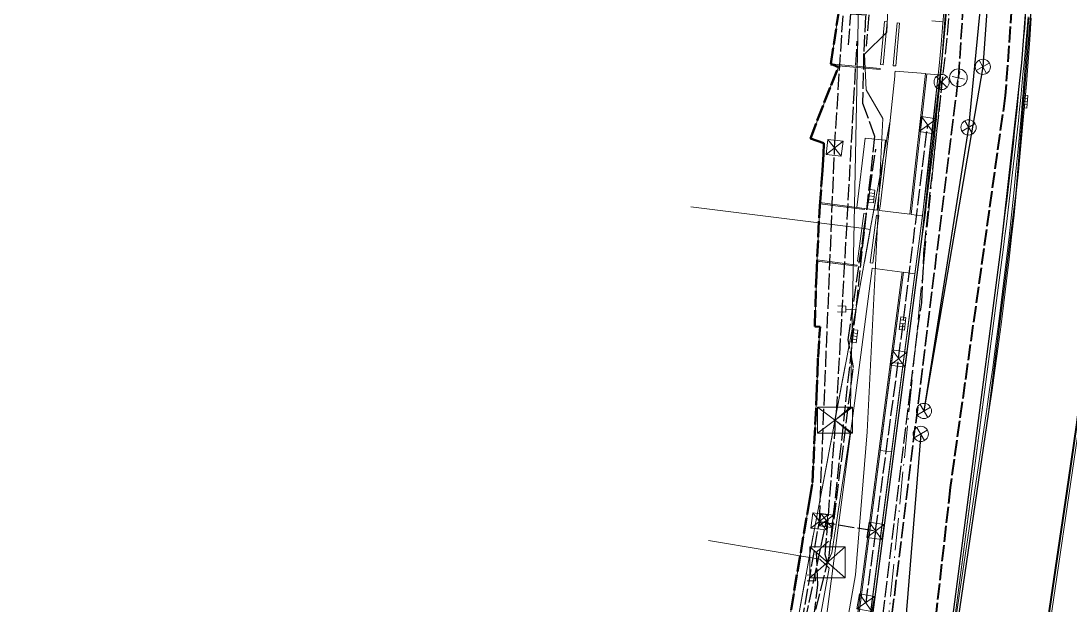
# Model space of a CAD drawing. Header units: metres. Extents: x 105014 to 106600, y 111320 to 118425.
# Drawn here: x 105615.4 to 105698.1, y 113868.1 to 113914.2 of the extents above; entities that cross this region are included whole.
import ezdxf

# ---------------------------------------------------------------- set-up
doc = ezdxf.new("R2010")
doc.units = ezdxf.units.M
doc.linetypes.add('DASHDOT', pattern=[3.556, 2.54, -0.508, 0, -0.508])
doc.linetypes.add('DASHED', pattern=[1.524, 1.27, -0.254])
for name, color, linetype, lineweight in [('00-BASE-LIMITE', 7, 'DASHED', 50), ('00-BASE-UE', 42, 'DASHED', 25), ('10-PAV-CALZADA-BRT', 12, 'CONTINUOUS', 30), ('10-PAV-CALZADA-MIXTA', 8, 'CONTINUOUS', 30), ('10-PAV-CICLORUTA', 76, 'CONTINUOUS', 18), ('10-PAV-ESTACION-TM', 1, 'CONTINUOUS', 40), ('10-PAV-SARDINEL', 252, 'CONTINUOUS', 13), ('20-EP-ZONA-DURA', 253, 'CONTINUOUS', 13), ('20-EP-ZONA-VERDE', 84, 'CONTINUOUS', 13), ('30-RED-ENEL-NODOS', 11, 'CONTINUOUS', 13), ('30-RED-ENEL-PROY', 1, 'DASHED', 25), ('30-RED-ETB-CAMARA', 151, 'CONTINUOUS', 13), ('30-RED-ETB-EXIST', 145, 'CONTINUOUS', 13), ('30-RED-ETB-PROY', 5, 'DASHED', 25), ('30-RED-MOVISTAR-CAMARA', 141, 'CONTINUOUS', 13), ('30-RED-MOVISTAR-PROY', 4, 'DASHED', 25), ('30-RED-VANTI-EXIST', 52, 'CONTINUOUS', 13), ('30-RED-VANTI-PROY', 2, 'DASHED', 25), ('30-RED-VANTI-RETIRO', 8, 'DASHDOT', 13), ('35-RH-ACUE-DOMICILIARIA', 152, 'CONTINUOUS', 9), ('35-RH-ACUE-MATRIZ-PJ', 150, 'DASHED', 40), ('35-RH-ACUE-MENOR-EXIST', 151, 'CONTINUOUS', 13), ('35-RH-ACUE-MENOR-PROY', 5, 'DASHED', 25), ('35-RH-PLUV-COLECTOR', 96, 'CONTINUOUS', 30), ('35-RH-PLUV-NODOS', 94, 'CONTINUOUS', 13), ('35-RH-PLUV-RETIRO', 8, 'DASHDOT', 13), ('35-RH-SUDS-ZONAS', 92, 'CONTINUOUS', 20), ('36-RH-SAN-COLECTOR-PROY', 6, 'DASHED', 35), ('36-RH-SAN-POZOS', 216, 'CONTINUOUS', 13)]:
    doc.layers.add(name, color=color, linetype=linetype, lineweight=lineweight)

# ---------------------------------------------------------------- blocks, each defined once
blk = doc.blocks.new('CAM_ETB_T_13')
for p, q in [((-1.375, -1.025), (1.375, 1.025)), ((-1.375, 1.025), (1.375, -1.025))]:
    blk.add_line(p, q)
blk.add_lwpolyline([(-1.375, -1.025), (1.375, -1.025), (1.375, 1.025), (-1.375, 1.025)], close=True)
blk = doc.blocks.new('CAM_ETB_T_14')
for p, q in [((-1.39, -1.22), (1.39, 1.22)), ((-1.39, 1.22), (1.39, -1.22))]:
    blk.add_line(p, q)
blk.add_lwpolyline([(-1.39, -1.22), (1.39, -1.22), (1.39, 1.22), (-1.39, 1.22)], close=True)
blk = doc.blocks.new('CAJA_ENEL')
for p, q in [((-0.6, -0.6), (0.6, 0.6)), ((-0.6, 0.6), (0.6, -0.6))]:
    blk.add_line(p, q)
blk.add_lwpolyline([(-0.6, -0.6), (0.6, -0.6), (0.6, 0.6), (-0.6, 0.6)], close=True)
blk = doc.blocks.new('CAM_MOV_CS_275')
for p, q in [((-0.5, -0.5), (0.5, 0.5)), ((-0.5, 0.5), (0.5, -0.5))]:
    blk.add_line(p, q)
blk.add_lwpolyline([(-0.5, -0.5), (0.5, -0.5), (0.5, 0.5), (-0.5, 0.5)], close=True)
blk = doc.blocks.new('POZO_SAN')
for p, q in [((-0.5, 0), (0.5, 0)), ((0, -0.5), (0, 0.5))]:
    blk.add_line(p, q)
blk.add_circle((0, 0), 0.7)
blk = doc.blocks.new('SUMIDERO')
for p, q in [((-0.25, -0.2), (-0.25, 0.2)), ((0, -0.2), (0, 0.2)), ((0.25, -0.2), (0.25, 0.2))]:
    blk.add_line(p, q)
blk.add_lwpolyline([(-0.5, -0.2), (0.5, -0.2), (0.5, 0.2), (-0.5, 0.2)], close=True)
blk = doc.blocks.new('POZO_PLUV')
for p, q in [((-0.42, -0.42), (0.42, 0.42)), ((-0.42, 0.42), (0.42, -0.42))]:
    blk.add_line(p, q)
blk.add_circle((0, 0), 0.6)

msp = doc.modelspace()

# ---------------------------------------------------------------- linework, layer by layer
at = {"layer": '00-BASE-LIMITE'}
msp.add_lwpolyline([(105675.9013, 113866.2489), (105676.9041, 113872.2467), (105677.5887, 113876.3619), (105677.8337, 113877.7929), (105678.1587, 113884.5669), (105678.2221, 113886.3141), (105678.2731, 113887.6701), (105678.3965, 113889.5247), (105678.4303, 113890.0479), (105678.0095, 113890.0699), (105678.0111, 113890.1061), (105678.1401, 113894.0751), (105678.4021, 113899.5911), (105678.6369, 113902.3881), (105678.6933, 113903.6283), (105678.7341, 113904.5231), (105677.6701, 113904.8871), (105679.2971, 113909.1131), (105679.8751, 113910.5241), (105679.2839, 113910.7887), (105679.8767, 113914.7461)], dxfattribs=at)
at = {"layer": '00-BASE-UE'}
msp.add_lwpolyline([(105675.9013, 113866.2489), (105676.9041, 113872.2467), (105677.5887, 113876.3619), (105677.8337, 113877.7929), (105678.1587, 113884.5669), (105678.2221, 113886.3141), (105678.2731, 113887.6701), (105678.3965, 113889.5247), (105678.4303, 113890.0479), (105678.0095, 113890.0699), (105678.0111, 113890.1061), (105678.1401, 113894.0751), (105678.4021, 113899.5911), (105678.6369, 113902.3881), (105678.6933, 113903.6283), (105678.7341, 113904.5231), (105677.6701, 113904.8871), (105679.2971, 113909.1131), (105679.8751, 113910.5241), (105679.2839, 113910.7887), (105679.8767, 113914.7461)], dxfattribs=at)
at = {"layer": '10-PAV-CALZADA-BRT'}
for points in [[(105686.6325, 113848.6783), (105691.7475, 113883.3531), (105693.9036, 113900.5719), (105695.3043, 113917.8685)], [(105698.6725, 113882.3315), (105693.5575, 113847.6563)]]:
    msp.add_lwpolyline(points, dxfattribs=at)
at = {"layer": '10-PAV-CALZADA-MIXTA'}
for points in [[(105671.2082, 113817.5543), (105671.5897, 113819.3666), (105678.4758, 113838.7839), (105679.8318, 113847.8633), (105680.1415, 113849.2909), (105680.5663, 113852.1457), (105681.0221, 113855.4017), (105681.2853, 113857.3615), (105681.5456, 113859.339), (105681.8059, 113861.3159), (105686.4913, 113897.1667), (105688.0939, 113911.4539), (105689.1739, 113925.7901)], [(105695.4137, 113925.4345), (105694.3167, 113910.8707), (105692.6887, 113896.3567), (105688.0031, 113860.5061)]]:
    msp.add_lwpolyline(points, dxfattribs=at)
at = {"layer": '10-PAV-CICLORUTA'}
msp.add_lwpolyline([(105686.7501, 113910.0085), (105685.5073, 113898.9231), (105683.1277, 113899.2319), (105683.1525, 113899.4319), (105683.1661, 113899.5391), (105683.7819, 113904.7195), (105683.7921, 113904.8103), (105684.3187, 113909.8079), (105684.3395, 113910.0179), (105684.3579, 113910.2171), (105686.7501, 113910.0085)], close=True, dxfattribs=at)
msp.add_lwpolyline([(105678.2363, 113861.7829), (105682.5085, 113894.4721), (105682.5343, 113894.6703), (105684.9145, 113894.3613), (105684.9145, 113894.3613), (105680.6161, 113861.4719)], dxfattribs=at)
at = {"layer": '10-PAV-ESTACION-TM'}
msp.add_lwpolyline([(105695.3293, 113819.8207), (105688.5539, 113821.5799), (105691.2331, 113831.8989), (105698.0433, 113877.9922), (105698.6851, 113882.3353), (105700.0509, 113892.743), (105701.1732, 113903.1797), (105702.0515, 113913.6398), (105702.6851, 113924.1177), (105705.6877, 113975.0209), (105706.3231, 113985.7911), (105706.3237, 113985.8021), (105713.3115, 113985.3899), (105712.6755, 113974.6087), (105709.6729, 113923.7023), (105709.0156, 113913.0763), (105708.118, 113902.4681), (105706.9805, 113891.8829), (105705.6037, 113881.3261), (105705.596, 113881.2736), (105704.8585, 113876.2769), (105698.5826, 113833.7524), (105695.3293, 113819.8207)], close=True, dxfattribs=at)
at = {"layer": '10-PAV-SARDINEL'}
for points in [[(105681.6076, 113861.3419), (105686.293, 113897.1924), (105686.5085, 113898.8695), (105686.7168, 113900.5472), (105686.9179, 113902.2258), (105687.1118, 113903.9053), (105687.2984, 113905.5856), (105687.4779, 113907.2667), (105687.6501, 113908.9485), (105687.8151, 113910.6311), (105687.9728, 113912.3143), (105688.1233, 113913.9982), (105688.2666, 113915.6828)], [(105688.4659, 113915.6662), (105688.3225, 113913.9808), (105688.1719, 113912.296), (105688.0141, 113910.6119), (105687.849, 113908.9285), (105687.6767, 113907.2458), (105687.4972, 113905.5639), (105687.3105, 113903.8828), (105687.1165, 113902.2025), (105686.9153, 113900.523), (105686.7069, 113898.8444), (105686.4913, 113897.1667), (105681.8059, 113861.3159)], [(105695.0848, 113914.4045), (105694.9636, 113912.6733), (105694.8349, 113910.9426), (105694.6986, 113909.2125), (105694.5547, 113907.483), (105694.4033, 113905.7542), (105694.2443, 113904.026), (105694.0778, 113902.2986), (105693.9036, 113900.5719), (105693.722, 113898.8459), (105693.5327, 113897.1208), (105693.336, 113895.3966), (105693.1316, 113893.6732), (105692.9198, 113891.9507), (105692.7004, 113890.2292), (105692.4735, 113888.5086), (105692.239, 113886.789), (105691.997, 113885.0705), (105691.7475, 113883.3531), (105686.6325, 113848.6783)], [(105688.0031, 113860.5061), (105692.6887, 113896.3567), (105692.806, 113897.262), (105692.9212, 113898.1676), (105693.0343, 113899.0734), (105693.1454, 113899.9795), (105693.2544, 113900.8858), (105693.3613, 113901.7924), (105693.4661, 113902.6992), (105693.5689, 113903.6063), (105693.6697, 113904.5136), (105693.7683, 113905.4211), (105693.8649, 113906.3288), (105693.9594, 113907.2368), (105694.0518, 113908.145), (105694.1422, 113909.0534), (105694.2305, 113909.9619), (105694.3167, 113910.8707), (105694.4008, 113911.7797), (105694.4829, 113912.6889), (105694.5629, 113913.5982), (105694.6408, 113914.5078)], [(105694.8401, 113914.4909), (105694.7621, 113913.581), (105694.6821, 113912.6711), (105694.6, 113911.7615), (105694.5158, 113910.8521), (105694.4296, 113909.9428), (105694.3412, 113909.0338), (105694.2508, 113908.125), (105694.1584, 113907.2163), (105694.0638, 113906.3079), (105693.9672, 113905.3997), (105693.8685, 113904.4918), (105693.7677, 113903.584), (105693.6649, 113902.6765), (105693.56, 113901.7692), (105693.453, 113900.8622), (105693.3439, 113899.9554), (105693.2328, 113899.0489), (105693.1196, 113898.1426), (105693.0044, 113897.2366), (105692.887, 113896.3309), (105688.2014, 113860.4802)], [(105688.4358, 113862.2735), (105691.5496, 113883.3821), (105691.7991, 113885.0989), (105692.0409, 113886.8165), (105692.2753, 113888.5352), (105692.5021, 113890.2549), (105692.7214, 113891.9756), (105692.9331, 113893.6972), (105693.1374, 113895.4198), (105693.334, 113897.1432), (105693.5232, 113898.8673), (105693.7047, 113900.5924), (105693.8788, 113902.3183), (105694.0452, 113904.0448), (105694.2041, 113905.7721), (105694.3555, 113907.5), (105694.4993, 113909.2287), (105694.6355, 113910.9579), (105694.7642, 113912.6877), (105694.8853, 113914.4181)], [(105693.5575, 113847.6563), (105698.6725, 113882.3315)], [(105698.8704, 113882.3025), (105693.7554, 113847.6271)]]:
    msp.add_lwpolyline(points, dxfattribs=at)
at = {"layer": '20-EP-ZONA-DURA'}
for points in [[(105675.9013, 113866.2489), (105676.9041, 113872.2467), (105677.5887, 113876.3619), (105677.8337, 113877.7929), (105678.1587, 113884.5669), (105678.2221, 113886.3141), (105678.2731, 113887.6701), (105678.3965, 113889.5247), (105678.4303, 113890.0479), (105678.0095, 113890.0699), (105678.0111, 113890.1061), (105678.1401, 113894.0751), (105678.1951, 113895.2339), (105681.3443, 113894.8249), (105681.3571, 113894.9241), (105678.1999, 113895.3341), (105678.4021, 113899.5911), (105678.4149, 113899.7431), (105681.9237, 113899.2875), (105681.9365, 113899.3867), (105682.9277, 113899.2579), (105682.9654, 113899.5729), (105682.9687, 113899.5725), (105683.5857, 113904.7575), (105681.9937, 113904.9251), (105681.3409, 113899.464), (105678.4232, 113899.8429), (105678.6369, 113902.3881), (105678.6933, 113903.6283), (105678.7341, 113904.5231), (105677.6701, 113904.8871), (105679.2971, 113909.1131), (105679.8751, 113910.5241), (105679.5735, 113910.6591), (105683.1629, 113910.3275), (105683.1721, 113910.4271), (105679.2906, 113910.7857), (105679.2839, 113910.7887), (105679.8767, 113914.7473)], [(105687.2359, 113914.1821), (105688.1325, 113914.1039), (105688.1233, 113913.9982), (105687.9728, 113912.3143), (105687.8151, 113910.6311), (105687.7463, 113909.9217), (105686.8497, 113909.9999), (105685.6065, 113898.9101), (105686.4991, 113898.7943), (105686.293, 113897.1924), (105685.9061, 113894.2325), (105685.0137, 113894.3485), (105684.1484, 113887.7367), (105680.7151, 113861.4589)], [(105694.8853, 113914.4181), (105694.7642, 113912.6877), (105694.6355, 113910.9579), (105694.4993, 113909.2287), (105694.3555, 113907.5), (105694.2041, 113905.7721), (105694.0452, 113904.0448), (105693.8788, 113902.3183), (105693.7047, 113900.5924), (105693.5232, 113898.8673), (105693.334, 113897.1432), (105693.1374, 113895.4198), (105692.9331, 113893.6972), (105692.7214, 113891.9756), (105692.5021, 113890.2549), (105692.2753, 113888.5352), (105692.0409, 113886.8165), (105691.7991, 113885.0989), (105691.5496, 113883.3821), (105691.5496, 113883.3821), (105688.4358, 113862.2735), (105692.887, 113896.3309), (105693.0044, 113897.2366), (105693.1196, 113898.1426), (105693.2328, 113899.0489), (105693.3439, 113899.9554), (105693.453, 113900.8622), (105693.56, 113901.7692), (105693.6649, 113902.6765), (105693.7677, 113903.584), (105693.8685, 113904.4918), (105693.9672, 113905.3997), (105694.0638, 113906.3079), (105694.1584, 113907.2163), (105694.2508, 113908.125), (105694.3412, 113909.0338), (105694.4296, 113909.9428), (105694.5158, 113910.8521), (105694.6, 113911.7615), (105694.6821, 113912.6711), (105694.7621, 113913.581), (105694.8401, 113914.4909)], [(105680.6161, 113861.4719), (105684.9145, 113894.3613), (105682.5343, 113894.6703), (105682.5085, 113894.4721), (105678.2363, 113861.7829)]]:
    msp.add_lwpolyline(points, dxfattribs=at)
for points in [[(105683.1997, 113910.7259), (105683.3989, 113910.7075), (105683.7117, 113914.0931), (105683.5125, 113914.1115), (105683.1997, 113910.7259)], [(105684.5083, 113914.0195), (105684.1955, 113910.6339), (105684.3947, 113910.6155), (105684.7073, 113914.0011), (105684.5083, 113914.0195)], [(105684.3187, 113909.8079), (105683.7921, 113904.8103), (105683.7819, 113904.7195), (105683.1661, 113899.5391), (105683.1525, 113899.4319), (105683.1277, 113899.2319), (105685.5073, 113898.9231), (105686.7501, 113910.0085), (105684.3579, 113910.2171), (105684.3395, 113910.0179), (105684.3187, 113909.8079)], [(105682.0835, 113898.9643), (105681.8851, 113898.9899), (105681.3959, 113895.2217), (105681.5941, 113895.1959), (105682.0835, 113898.9643)], [(105682.8767, 113898.8611), (105682.3875, 113895.0929), (105682.5859, 113895.0671), (105683.0751, 113898.8355), (105682.8767, 113898.8611)]]:
    msp.add_lwpolyline(points, close=True, dxfattribs=at)
at = {"layer": '20-EP-ZONA-VERDE'}
for points in [[(105683.7117, 113914.0931), (105683.3989, 113910.7075), (105683.1997, 113910.7259), (105683.5125, 113914.1115), (105683.7117, 113914.0931)], [(105684.7073, 113914.0011), (105684.3947, 113910.6155), (105684.1955, 113910.6339), (105684.5083, 113914.0195), (105684.7073, 113914.0011)], [(105683.1721, 113910.4271), (105683.1629, 113910.3275), (105679.2745, 113910.6867), (105679.2839, 113910.7863), (105683.1721, 113910.4271)], [(105687.7463, 113909.9217), (105687.7461, 113909.9185), (105686.4991, 113898.7943), (105685.6065, 113898.9101), (105686.8497, 113909.9999), (105687.7463, 113909.9217)], [(105683.5857, 113904.7575), (105682.9277, 113899.2579), (105681.9365, 113899.3867), (105681.3409, 113899.464), (105681.9937, 113904.9251), (105683.5857, 113904.7575)], [(105681.3409, 113899.464), (105681.9365, 113899.3867), (105681.9237, 113899.2875), (105678.4147, 113899.7431), (105678.4233, 113899.8429), (105681.3409, 113899.464)], [(105682.0835, 113898.9643), (105681.5941, 113895.1959), (105681.3959, 113895.2217), (105681.8851, 113898.9899), (105682.0835, 113898.9643)], [(105683.0751, 113898.8355), (105682.5859, 113895.0671), (105682.3875, 113895.0929), (105682.8767, 113898.8611), (105683.0751, 113898.8355)], [(105681.3571, 113894.9241), (105681.3443, 113894.8249), (105678.1871, 113895.2349), (105678.1999, 113895.3341), (105681.3571, 113894.9241)]]:
    msp.add_lwpolyline(points, close=True, dxfattribs=at)
msp.add_lwpolyline([(105680.7151, 113861.4589), (105685.0137, 113894.3485), (105685.9061, 113894.2325), (105685.9061, 113894.2325), (105681.6075, 113861.3423)], dxfattribs=at)
at = {"layer": '30-RED-ENEL-PROY'}
for points in [[(105679.5801, 113904.1611), (105680.8947, 113924.7777)], [(105684.6285, 113887.5447), (105686.9233, 113905.9549)], [(105678.3783, 113874.7103), (105679.5801, 113904.1611)], [(105682.8079, 113873.9613), (105684.6285, 113887.5447)], [(105673.9045, 113848.6307), (105678.3783, 113874.7103)], [(105678.3783, 113874.7103), (105682.8079, 113873.9613)], [(105682.8079, 113873.9613), (105682.0293, 113868.2991)]]:
    msp.add_lwpolyline(points, dxfattribs=at)
at = {"layer": '30-RED-ETB-EXIST'}
for points in [[(105679.616, 113882.689), (105680.833, 113883.72), (105681.568, 113920.847)], [(105679.011, 113871.476), (105679.361, 113872.227), (105680.813, 113881.692), (105679.616, 113882.689)], [(105669.65, 113873.213), (105678.422, 113871.733), (105678.862, 113871.318), (105679.011, 113871.476)], [(105673.908, 113842.966), (105674.143, 113843.4), (105679.163, 113871.034), (105678.862, 113871.318), (105679.011, 113871.476)]]:
    msp.add_lwpolyline(points, dxfattribs=at)
at = {"layer": '30-RED-ETB-PROY'}
for points in [[(105680.672, 113912.276), (105680.862, 113914.715), (105682.266, 113914.65), (105682.064, 113912.17)], [(105679.616, 113882.689), (105679.727, 113883.291), (105681.355, 113912.558)], [(105679.011, 113871.476), (105678.848, 113872.113), (105679.632, 113882.075), (105679.616, 113882.689)]]:
    msp.add_lwpolyline(points, dxfattribs=at)
at = {"layer": '30-RED-MOVISTAR-PROY'}
msp.add_lwpolyline([(105671.5795, 113839.9901), (105678.9319, 113874.7867)], dxfattribs=at)
at = {"layer": '30-RED-VANTI-EXIST'}
for points in [[(105682.3915, 113897.7325), (105683.9317, 113906.1647)], [(105681.9188, 113897.7923), (105668.2485, 113899.5223)], [(105680.724, 113888.613), (105681.2773, 113891.5501), (105682.3915, 113897.7325)], [(105682.3915, 113897.7325), (105681.9188, 113897.7923)], [(105672.8413, 113845.9447), (105677.9175, 113873.7151), (105680.724, 113888.613)]]:
    msp.add_lwpolyline(points, dxfattribs=at)
at = {"layer": '30-RED-VANTI-PROY'}
for points in [[(105583.4243, 113706.6041), (105586.8215, 113712.3143), (105587.7547, 113714.6325), (105598.9577, 113724.3955), (105656.2147, 113790.9971), (105664.4907, 113802.2521), (105671.1805, 113813.6245), (105681.2393, 113846.7487), (105682.6437, 113861.1821), (105686.1241, 113889.7663), (105686.4437, 113891.9799), (105686.6545, 113896.3845), (105688.4809, 113913.0949), (105689.2835, 113923.9021), (105690.0407, 113928.1947), (105690.1611, 113929.8803)], [(105681.9188, 113897.7923), (105682.8307, 113904.0543)], [(105680.724, 113888.613), (105680.6439, 113889.0371), (105681.9188, 113897.7923)], [(105672.8413, 113845.9447), (105675.4879, 113847.4581), (105678.2631, 113869.7019), (105678.1443, 113872.2939), (105679.3405, 113873.3739), (105681.0559, 113886.8551), (105680.724, 113888.613)]]:
    msp.add_lwpolyline(points, dxfattribs=at)
at = {"layer": '30-RED-VANTI-RETIRO'}
for points in [[(105682.3915, 113897.7325), (105683.9317, 113906.1647)], [(105680.724, 113888.613), (105681.2773, 113891.5501), (105682.3915, 113897.7325)], [(105672.8413, 113845.9447), (105677.9175, 113873.7151), (105680.724, 113888.613)]]:
    msp.add_lwpolyline(points, dxfattribs=at)
at = {"layer": '35-RH-ACUE-DOMICILIARIA'}
for points in [[(105679.8366, 113891.6963), (105680.4761, 113891.6702), (105680.4574, 113891.2119), (105679.8179, 113891.238)], [(105680.4668, 113891.441), (105681.2105, 113891.4027)], [(105677.4104, 113870.4754), (105678.0501, 113870.495), (105678.0641, 113870.0365), (105677.4244, 113870.017)], [(105678.0571, 113870.2657), (105678.7023, 113870.2795)]]:
    msp.add_lwpolyline(points, dxfattribs=at)
at = {"layer": '35-RH-ACUE-MATRIZ-PJ'}
msp.add_lwpolyline([(105697.8287, 113984.9241), (105696.0573, 113950.2069), (105693.0321, 113908.2907), (105688.6926, 113877.3888), (105685.1125, 113845.4534), (105684.0791, 113839.7835), (105682.6136, 113834.0328), (105681.6135, 113830.8334), (105678.2327, 113821.8919), (105673.2704, 113810.5282), (105671.5191, 113807.1561), (105668.874, 113802.6796), (105665.575, 113797.6684), (105658.3947, 113788.1043), (105629.7754, 113754.6465), (105611.2469, 113734.751), (105601.3153, 113723.1855), (105597.5168, 113718.6616), (105591.5028, 113710.4652), (105584.2576, 113714.5486), (105582.5302, 113711.598), (105580.9366, 113712.0232), (105573.79, 113714.76)], dxfattribs=at)
at = {"layer": '35-RH-ACUE-MENOR-EXIST'}
msp.add_lwpolyline([(105670.17, 113828.57), (105674.93, 113841.52), (105678.66, 113855.89), (105681.23, 113870.5), (105682.14, 113881.77), (105683.39, 113906.47), (105682.07, 113908.73), (105681.93, 113911.55), (105683.7, 113913.28), (105686.64, 113983.19)], dxfattribs=at)
at = {"layer": '35-RH-ACUE-MENOR-PROY'}
msp.add_lwpolyline([(105683.0668, 113935.868), (105681.87, 113911.5971), (105681.791, 113907.691), (105682.7291, 113905.0894), (105679.113, 113871.9547), (105677.1048, 113863.8135), (105674.8583, 113847.6011), (105674.1232, 113845.1245), (105672.8795, 113840.9345), (105668.8812, 113827.4635), (105668.5123, 113826.2214), (105668.0875, 113824.7897), (105667.3762, 113822.3931), (105665.0694, 113818.875), (105653.5006, 113801.2317)], dxfattribs=at)
at = {"layer": '35-RH-PLUV-COLECTOR'}
for points in [[(105693.133, 113936.5623), (105690.1407, 113905.7712)], [(105693.133, 113936.5623), (105691.2616, 113910.5455)], [(105691.2616, 113910.5455), (105686.6223, 113883.4191)], [(105690.1407, 113905.7712), (105686.6223, 113883.4191)], [(105686.3695, 113881.6099), (105684.7763, 113861.9477)], [(105686.3695, 113881.6099), (105684.7763, 113861.9477)]]:
    msp.add_lwpolyline(points, dxfattribs=at)
at = {"layer": '35-RH-PLUV-RETIRO'}
msp.add_lwpolyline([(105681.8338, 113846.9763), (105688.0166, 113909.3515)], dxfattribs=at)
at = {"layer": '35-RH-SUDS-ZONAS'}
msp.add_lwpolyline([(105684.9787, 113887.1361), (105684.0715, 113880.1951), (105683.1791, 113880.3118), (105684.0862, 113887.2527), (105684.9787, 113887.1361)], close=True, dxfattribs=at)
msp.add_lwpolyline([(105684.9787, 113887.1361), (105684.0715, 113880.1951), (105683.1791, 113880.3118), (105684.0862, 113887.2527), (105684.9787, 113887.1361)], close=True, dxfattribs=at)
msp.add_lwpolyline([(105684.9787, 113887.1361), (105684.0715, 113880.1951), (105683.1791, 113880.3118), (105684.0862, 113887.2527), (105684.9787, 113887.1361)], close=True, dxfattribs=at)
msp.add_lwpolyline([(105684.9787, 113887.1361), (105684.0715, 113880.1951), (105683.1791, 113880.3118), (105684.0862, 113887.2527), (105684.9787, 113887.1361)], close=True, dxfattribs=at)
at = {"layer": '36-RH-SAN-COLECTOR-PROY'}
for points in [[(105689.3376, 113909.6837), (105691.9377, 113948.4747)], [(105680.9228, 113841.6324), (105689.3405, 113909.7153)]]:
    msp.add_lwpolyline(points, dxfattribs=at)

# ---------------------------------------------------------------- block references
at = {"layer": '30-RED-ENEL-NODOS'}
for p, rotation in [((105686.9232, 113905.9548), 81.5), ((105679.58, 113904.1612), 83.3), ((105684.6285, 113887.5446), 81.6), ((105678.3782, 113874.7103), 83.2), ((105682.8079, 113873.9612), 81.6), ((105682.0293, 113868.2991), 80.3)]:
    msp.add_blockref('CAJA_ENEL', p, dxfattribs=dict(at, rotation=rotation))
at = {"layer": '30-RED-ETB-CAMARA'}
for name, p in [('CAM_ETB_T_13', (105679.616, 113882.689)), ('CAM_ETB_T_14', (105679.011, 113871.476))]:
    msp.add_blockref(name, p, dxfattribs=at)
at = {"layer": '30-RED-MOVISTAR-CAMARA', "rotation": 82.6}
msp.add_blockref('CAM_MOV_CS_275', (105678.9318, 113874.7867), dxfattribs=at)
msp.add_blockref('CAM_MOV_CS_275', (105678.9318, 113874.7867), dxfattribs=at)
at = {"layer": '35-RH-PLUV-NODOS'}
for name, p, rotation in [('POZO_PLUV', (105691.2616, 113910.5455), 255), ('SUMIDERO', (105694.5821, 113907.8045), 265), ('SUMIDERO', (105694.5821, 113907.8045), 265), ('POZO_PLUV', (105690.1407, 113905.7712), 255), ('SUMIDERO', (105682.4951, 113900.3479), 263.5), ('SUMIDERO', (105684.9369, 113890.3202), 263.5), ('SUMIDERO', (105684.9369, 113890.3202), 263.5), ('SUMIDERO', (105684.9369, 113890.3202), 263.5), ('SUMIDERO', (105681.1496, 113889.3076), 263.5), ('SUMIDERO', (105681.1496, 113889.3076), 263.5), ('POZO_PLUV', (105686.6223, 113883.4191), 255), ('POZO_PLUV', (105686.6223, 113883.4191), 255), ('POZO_PLUV', (105686.3695, 113881.6099), 255), ('POZO_PLUV', (105686.3695, 113881.6099), 255)]:
    msp.add_blockref(name, p, dxfattribs=dict(at, rotation=rotation))
msp.add_blockref('POZO_PLUV', (105688.0166, 113909.3515), dxfattribs=at)
at = {"layer": '36-RH-SAN-POZOS', "rotation": 257}
msp.add_blockref('POZO_SAN', (105689.3376, 113909.6837), dxfattribs=at)

doc.saveas('drawing.dxf')
